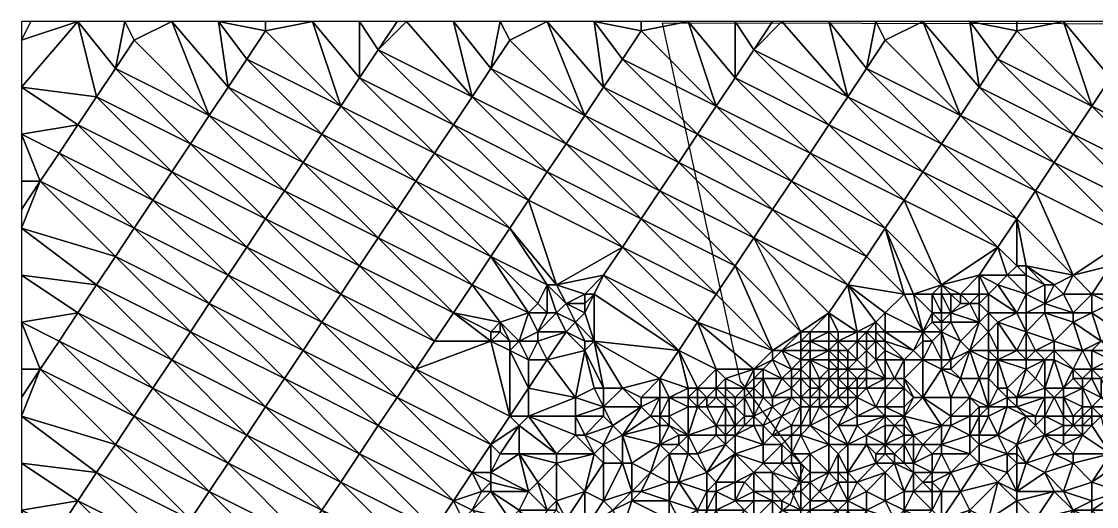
# Model space of a CAD drawing. Header units: metres. Extents: x 305150 to 305680, y 6404300 to 6404580.
# Drawn here: x 305150 to 305379, y 6404476.8 to 6404580 of the extents above; entities that cross this region are included whole.
import ezdxf

# ---------------------------------------------------------------- set-up
doc = ezdxf.new("R2010")
doc.units = ezdxf.units.M
doc.layers.add('TERRANG', color=8, linetype='Continuous')
doc.layers.add('TOMTER_1945', color=1, linetype='Continuous')

msp = doc.modelspace()

# ---------------------------------------------------------------- linework, layer by layer
at = {"layer": 'TOMTER_1945'}
msp.add_polyline3d([(305456.81, 6404579.34, 0.05), (305286.47, 6404579.67, 0.05), (305286.89, 6404577.72, 0.05), (305287.32, 6404575.76, 0.05), (305287.75, 6404573.81, 0.05), (305288.17, 6404571.86, 0.05), (305288.6, 6404569.9, 0.05), (305289.03, 6404567.95, 0.05), (305289.46, 6404566, 0.05), (305289.88, 6404564.04, 0.05), (305290.31, 6404562.09, 0.05), (305290.74, 6404560.13, 0.05), (305291.16, 6404558.18, 0.05), (305291.59, 6404556.23, 0.05), (305292.02, 6404554.27, 0.05), (305292.44, 6404552.32, 0.05), (305292.87, 6404550.36, 0.05), (305293.3, 6404548.41, 0.05), (305293.73, 6404546.46, 0.05), (305294.15, 6404544.5, 0.05), (305294.58, 6404542.55, 0.05), (305295.01, 6404540.59, 0.05), (305295.43, 6404538.64, 0.05), (305295.86, 6404536.69, 0.05), (305296.29, 6404534.73, 0.05), (305296.71, 6404532.78, 0.05), (305297.14, 6404530.82, 0.05), (305297.57, 6404528.87, 0.05), (305298, 6404526.92, 0.05), (305298.42, 6404524.96, 0.05), (305298.85, 6404523.01, 0.05), (305299.28, 6404521.06, 0.05), (305299.7, 6404519.1, 0.05), (305300.13, 6404517.15, 0.05), (305300.56, 6404515.19, 0.05), (305300.98, 6404513.24, 0.05), (305301.41, 6404511.29, 0.05), (305301.84, 6404509.33, 0.05), (305302.27, 6404507.38, 0.05), (305302.69, 6404505.42, 0.05), (305303.12, 6404503.47, 0.42), (305304.34, 6404501.81, 1.04), (305305.57, 6404500.15, 2.39), (305306.79, 6404498.48, 4.15), (305308.01, 6404496.82, 5.5), (305309.24, 6404495.16, 6.18), (305310.46, 6404493.5, 6.43), (305311.69, 6404491.84, 6.72), (305312.91, 6404490.18, 7.1), (305314.13, 6404488.51, 7.71), (305315.36, 6404486.85, 8.22), (305316.58, 6404485.19, 8.53), (305315.87, 6404483.2, 8.71), (305315.16, 6404481.2, 8.95), (305314.44, 6404479.21, 9.58), (305313.73, 6404477.21, 10.42), (305312.08, 6404475.89, 10.85)], dxfattribs=at)

# ---------------------------------------------------------------- meshes
at = {"layer": 'TERRANG'}
mesh = msp.add_polyface(dxfattribs=at)
corners = [(305182, 6404508), (305162, 6404518), (305178, 6404502), (305172, 6404580), (305162, 6404580), (305170, 6404570), (305190, 6404520), (305194, 6404526), (305174, 6404536), (305186, 6404514), (305206, 6404504), (305174, 6404496), (305154, 6404506), (305170, 6404490), (305150, 6404496), (305170, 6404530), (305202, 6404538), (305182, 6404548), (305198, 6404532), (305192, 6404580), (305194, 6404566), (305198, 6404572), (305150, 6404500), (305150, 6404506), (305150, 6404526), (305150, 6404516), (305166, 6404524), (305150, 6404536), (305150, 6404576), (305150, 6404566), (305166, 6404564), (305154, 6404546), (305150, 6404546), (305150, 6404540), (305158, 6404552), (305150, 6404556), (305178, 6404542), (305182, 6404580), (305190, 6404560), (305158, 6404512), (305198, 6404492), (305152, 6404580), (305150, 6404580), (305186, 6404554), (305206, 6404544), (305162, 6404558), (305202, 6404578), (305174, 6404576), (305202, 6404498)]
mesh.append_faces([[corners[k] for k in face] for face in [(0, 1, 2), (3, 4, 5), (6, 7, 8), (9, 10, 6), (11, 12, 13), (12, 14, 13), (15, 6, 8), (15, 9, 6), (16, 17, 18), (19, 20, 21), (22, 12, 23), (12, 22, 14), (24, 25, 1), (12, 25, 23), (26, 24, 1), (15, 26, 9), (26, 27, 24), (27, 26, 15), (26, 1, 0), (9, 26, 0), (28, 29, 4), (4, 30, 5), (29, 30, 4), (31, 32, 33), (34, 31, 8), (32, 31, 35), (31, 34, 35), (31, 15, 8), (27, 31, 33), (31, 27, 15), (36, 34, 8), (17, 36, 18), (7, 36, 8), (36, 7, 18), (19, 37, 20), (20, 37, 38), (25, 39, 1), (39, 25, 12), (1, 39, 2), (39, 11, 2), (39, 12, 11), (40, 0, 2), (28, 41, 42), (41, 28, 4), (43, 30, 17), (43, 44, 38), (43, 38, 5), (30, 43, 5), (43, 17, 16), (45, 29, 35), (34, 45, 35), (45, 30, 29), (30, 45, 17), (36, 45, 34), (45, 36, 17), (46, 19, 21), (47, 37, 3), (47, 3, 5), (38, 47, 5), (37, 47, 38), (40, 48, 0), (48, 9, 0)]])
mesh = msp.add_polyface(dxfattribs=at)
corners = [(305234, 6404546), (305254, 6404536), (305238, 6404552), (305230, 6404540), (305250, 6404530), (305242, 6404580), (305250, 6404570), (305252, 6404580), (305246, 6404564), (305198, 6404532), (305194, 6404526), (305214, 6404516), (305258, 6404542), (305242, 6404558), (305190, 6404560), (305206, 6404544), (305210, 6404550), (305222, 6404528), (305202, 6404538), (305226, 6404534), (305206, 6404504), (305210, 6404510), (305190, 6404520), (305242, 6404518), (305194, 6404566), (305218, 6404562), (305232, 6404580), (305226, 6404494), (305218, 6404522), (305214, 6404556), (305198, 6404572), (305226, 6404574), (305230, 6404580), (305252, 6404516), (305246, 6404524), (305234, 6404506), (305250, 6404512), (305250, 6404514), (305254, 6404496), (305250, 6404490), (305186, 6404554), (305202, 6404578), (305212, 6404580), (305202, 6404580), (305192, 6404580), (305222, 6404568), (305222, 6404580), (305238, 6404512), (305230, 6404500), (305186, 6404514), (305202, 6404498)]
mesh.append_faces([[corners[k] for k in face] for face in [(0, 1, 2), (0, 3, 4), (1, 0, 4), (5, 6, 7), (5, 8, 6), (9, 10, 11), (12, 13, 2), (14, 15, 16), (17, 15, 18), (19, 15, 17), (19, 3, 16), (15, 19, 16), (20, 21, 22), (10, 21, 11), (21, 10, 22), (23, 19, 17), (24, 14, 16), (25, 0, 2), (5, 26, 8), (27, 21, 20), (28, 9, 11), (28, 18, 9), (28, 17, 18), (29, 24, 16), (25, 29, 0), (24, 29, 30), (29, 25, 30), (3, 29, 16), (0, 29, 3), (31, 26, 32), (31, 13, 8), (26, 31, 8), (33, 34, 23), (23, 34, 19), (3, 34, 4), (19, 34, 3), (35, 28, 11), (36, 37, 23), (38, 35, 39), (35, 38, 36), (15, 40, 18), (41, 42, 43), (44, 41, 43), (31, 45, 13), (13, 45, 2), (45, 25, 2), (45, 42, 25), (46, 31, 32), (45, 46, 42), (46, 45, 31), (47, 36, 23), (47, 35, 36), (35, 47, 28), (47, 23, 17), (28, 47, 17), (35, 48, 39), (27, 48, 21), (21, 48, 11), (48, 35, 11), (49, 50, 20), (42, 41, 25), (25, 41, 30)]])
mesh = msp.add_polyface(dxfattribs=at)
corners = [(305278, 6404532), (305282, 6404538), (305262, 6404548), (305246, 6404564), (305242, 6404558), (305254, 6404536), (305258, 6404542), (305238, 6404552), (305272, 6404580), (305262, 6404580), (305274, 6404566), (305270, 6404560), (305266, 6404554), (305250, 6404570), (305282, 6404578), (305282, 6404580), (305278, 6404572), (305294, 6404556), (305254, 6404576), (305252, 6404580), (305286, 6404544), (305264, 6404524), (305274, 6404526), (305294, 6404516), (305246, 6404524), (305258, 6404518), (305250, 6404530), (305252, 6404516), (305260, 6404514, 0.02), (305262, 6404518, 0.25), (305250, 6404514), (305242, 6404518), (305252, 6404514, 0.06), (305290, 6404550), (305270, 6404522), (305266, 6404520, 0.55), (305272, 6404522), (305272, 6404512), (305290, 6404510), (305260, 6404520), (305270, 6404518, 0.31), (305262, 6404524), (305256, 6404512, 0.25), (305270, 6404520, 0.14), (305270, 6404512), (305268, 6404516, 0.44), (305266, 6404514, 0.29), (305264, 6404518, 0.44), (305254, 6404512, 0.3)]
mesh.append_faces([[corners[k] for k in face] for face in [(0, 1, 2), (3, 4, 2), (5, 6, 7), (4, 6, 2), (6, 0, 2), (8, 9, 10), (9, 11, 10), (3, 12, 13), (12, 11, 13), (12, 3, 2), (1, 12, 2), (14, 15, 8), (16, 8, 10), (16, 14, 8), (16, 10, 17), (18, 9, 19), (13, 18, 19), (11, 18, 13), (9, 18, 11), (12, 20, 11), (20, 12, 1), (21, 6, 5), (22, 23, 0), (24, 25, 26), (24, 27, 25), (28, 29, 25), (30, 27, 31), (27, 30, 32), (20, 33, 11), (11, 33, 10), (34, 21, 35), (21, 34, 22), (22, 34, 36), (37, 38, 36), (29, 39, 25), (25, 39, 26), (40, 37, 36), (39, 41, 26), (41, 5, 26), (41, 21, 5), (42, 28, 25), (27, 42, 25), (40, 43, 35), (43, 34, 35), (34, 43, 36), (43, 40, 36), (44, 45, 46), (45, 47, 46), (47, 45, 35), (45, 40, 35), (21, 22, 0), (6, 21, 0), (38, 22, 36), (28, 47, 29), (47, 28, 46), (47, 41, 29), (21, 41, 35), (41, 47, 35), (41, 39, 29), (40, 45, 37), (48, 42, 27), (48, 27, 32)]])
mesh = msp.add_polyface(dxfattribs=at)
corners = [(305310, 6404540), (305314, 6404546), (305294, 6404556), (305334, 6404536), (305318, 6404552), (305322, 6404580), (305312, 6404580), (305326, 6404564), (305306, 6404574), (305322, 6404558), (305326, 6404524), (305306, 6404534), (305322, 6404518), (305282, 6404580), (305282, 6404578), (305292, 6404580), (305286, 6404544), (305302, 6404528), (305282, 6404538), (305302, 6404568), (305302, 6404580), (305330, 6404530), (305274, 6404566), (305290, 6404550), (305294, 6404516), (305298, 6404522), (305278, 6404532), (305316, 6404514), (305318, 6404514, 0.06), (305298, 6404562), (305278, 6404572), (305310, 6404580), (305290, 6404510), (305298, 6404506), (305322, 6404514, 0.17), (305312, 6404510, 0.12), (305316, 6404512, 0.47), (305324, 6404514, 0.16), (305328, 6404514, 0.13), (305310, 6404510), (305306, 6404506), (305316, 6404510, 1.35), (305324, 6404512, 1.36), (305324, 6404510, 3.16), (305326, 6404510, 3.23), (305274, 6404526), (305318, 6404512, 0.92), (305322, 6404512, 1.33), (305318, 6404510, 1.97), (305322, 6404510, 2.85), (305324, 6404508, 4.49), (305316, 6404508, 1.89)]
mesh.append_faces([[corners[k] for k in face] for face in [(0, 1, 2), (3, 4, 1), (5, 6, 7), (7, 8, 9), (6, 8, 7), (10, 11, 12), (11, 10, 0), (13, 14, 15), (11, 16, 17), (16, 18, 17), (19, 4, 9), (8, 19, 9), (19, 20, 15), (20, 19, 8), (10, 21, 0), (0, 21, 1), (22, 23, 2), (23, 0, 2), (23, 11, 0), (23, 16, 11), (24, 25, 26), (18, 25, 17), (25, 18, 26), (27, 28, 12), (29, 30, 2), (19, 29, 4), (29, 19, 15), (1, 29, 2), (4, 29, 1), (31, 8, 6), (31, 20, 8), (32, 33, 24), (28, 34, 12), (35, 36, 27), (37, 38, 12), (34, 37, 12), (39, 35, 27), (39, 25, 24), (40, 39, 24), (35, 41, 36), (42, 43, 44), (11, 27, 12), (27, 11, 17), (32, 24, 45), (28, 36, 46), (36, 28, 27), (30, 29, 14), (14, 29, 15), (34, 28, 46), (47, 34, 46), (39, 27, 17), (25, 39, 17), (36, 41, 46), (41, 48, 46), (42, 34, 47), (42, 37, 34), (48, 49, 46), (49, 47, 46), (49, 42, 47), (42, 49, 43), (49, 50, 43), (41, 51, 48)]])
mesh = msp.add_polyface(dxfattribs=at)
corners = [(305330, 6404570), (305326, 6404564), (305346, 6404554), (305354, 6404526), (305360, 6404526, 0.04), (305358, 6404532), (305346, 6404524), (305382, 6404568), (305382, 6404580), (305372, 6404580), (305378, 6404562), (305334, 6404576), (305342, 6404580), (305332, 6404580), (305322, 6404580), (305338, 6404542), (305334, 6404536), (305318, 6404552), (305322, 6404558), (305362, 6404580), (305362, 6404578), (305352, 6404580), (305358, 6404572), (305386, 6404534), (305366, 6404544), (305374, 6404526), (305390, 6404540), (305370, 6404550), (305374, 6404556), (305394, 6404546), (305350, 6404560), (305358, 6404524, 0.12), (305330, 6404530), (305314, 6404546), (305342, 6404548), (305382, 6404528), (305378, 6404522), (305354, 6404566), (305338, 6404522), (305326, 6404524), (305362, 6404528), (305364, 6404528), (305364, 6404526, 0.17), (305368, 6404524, 0.33), (305364, 6404522, 1.04), (305362, 6404538), (305340, 6404522, 0.05), (305370, 6404524, 0.05), (305350, 6404522, 0.04)]
mesh.append_faces([[corners[k] for k in face] for face in [(0, 1, 2), (3, 4, 5), (6, 3, 5), (7, 8, 9), (10, 7, 9), (11, 12, 13), (0, 11, 13), (14, 0, 13), (14, 1, 0), (15, 6, 5), (15, 16, 6), (17, 15, 18), (16, 15, 17), (19, 20, 9), (20, 19, 21), (22, 20, 21), (23, 24, 25), (23, 26, 27), (24, 23, 27), (28, 10, 22), (28, 29, 10), (26, 28, 27), (30, 0, 2), (30, 11, 0), (11, 30, 12), (30, 24, 27), (24, 30, 2), (3, 31, 4), (32, 16, 33), (34, 15, 5), (15, 34, 18), (1, 34, 2), (34, 1, 18), (35, 23, 25), (36, 35, 25), (12, 37, 21), (30, 37, 12), (37, 22, 21), (37, 28, 22), (28, 37, 27), (37, 30, 27), (38, 32, 39), (32, 38, 16), (4, 40, 5), (41, 42, 43), (44, 42, 4), (40, 42, 41), (42, 40, 4), (24, 45, 25), (45, 41, 25), (45, 34, 5), (45, 24, 2), (34, 45, 2), (16, 46, 6), (38, 46, 16), (41, 47, 25), (47, 41, 43), (48, 3, 6), (10, 20, 22), (20, 10, 9), (45, 40, 41), (40, 45, 5)]])
mesh = msp.add_polyface(dxfattribs=at)
corners = [(305402, 6404580), (305392, 6404580), (305406, 6404564), (305414, 6404576), (305422, 6404580), (305412, 6404580), (305402, 6404558), (305398, 6404552), (305418, 6404542), (305382, 6404568), (305422, 6404548), (305426, 6404554), (305430, 6404560), (305450, 6404550), (305434, 6404566), (305446, 6404544), (305410, 6404570), (305378, 6404562), (305432, 6404580), (305394, 6404546), (305442, 6404538), (305442, 6404578), (305442, 6404580), (305386, 6404574), (305382, 6404580), (305374, 6404556), (305390, 6404540), (305402, 6404534), (305406, 6404530, 0.54), (305406, 6404534), (305398, 6404532), (305408, 6404534, 0.02), (305416, 6404538), (305414, 6404536, 0.12), (305418, 6404534, 0.23), (305422, 6404530), (305438, 6404572), (305454, 6404556), (305390, 6404580), (305392, 6404530), (305438, 6404532), (305412, 6404534, 0.43), (305408, 6404530, 0.57), (305410, 6404532, 0.53), (305414, 6404532, 0.55), (305420, 6404530), (305410, 6404530, 0.55), (305386, 6404534), (305390, 6404530)]
mesh.append_faces([[corners[k] for k in face] for face in [(0, 1, 2), (3, 4, 5), (6, 7, 8), (6, 9, 7), (10, 6, 8), (10, 11, 2), (6, 10, 2), (12, 13, 14), (13, 12, 15), (12, 11, 15), (4, 12, 14), (12, 4, 3), (0, 16, 5), (16, 3, 5), (16, 0, 2), (16, 12, 3), (11, 16, 2), (12, 16, 11), (9, 17, 7), (18, 4, 14), (17, 19, 7), (11, 20, 15), (10, 20, 11), (18, 21, 22), (23, 24, 9), (1, 23, 2), (23, 6, 2), (6, 23, 9), (19, 25, 26), (27, 28, 29), (27, 29, 7), (19, 27, 7), (30, 27, 26), (27, 19, 26), (7, 31, 8), (29, 31, 7), (31, 32, 8), (32, 31, 33), (34, 32, 33), (34, 35, 8), (32, 34, 8), (36, 18, 14), (36, 21, 18), (37, 36, 14), (38, 23, 1), (23, 38, 24), (39, 30, 26), (40, 20, 10), (31, 41, 33), (42, 43, 31), (43, 41, 31), (44, 34, 33), (41, 44, 33), (44, 45, 34), (44, 43, 46), (43, 44, 41), (35, 40, 8), (40, 10, 8), (47, 48, 26), (48, 39, 26), (42, 31, 29), (28, 42, 29)]])
mesh = msp.add_polyface(dxfattribs=at)
corners = [(305328, 6404514, 0.13), (305326, 6404524), (305322, 6404518), (305356, 6404522, 0.23), (305358, 6404524, 0.12), (305354, 6404526), (305332, 6404516, 0.05), (305364, 6404522, 1.04), (305360, 6404526, 0.04), (305382, 6404528), (305378, 6404522), (305382, 6404522), (305382, 6404520, 0.07), (305346, 6404522, 0.22), (305348, 6404522, 0.15), (305346, 6404524), (305344, 6404522, 0.23), (305364, 6404526, 0.17), (305368, 6404524, 0.33), (305372, 6404522, 0.09), (305374, 6404526), (305374, 6404518, 0.88), (305354, 6404522, 0.09), (305334, 6404518, 0.18), (305338, 6404522), (305342, 6404514, 2.23), (305340, 6404522, 0.05), (305344, 6404518, 1.88), (305362, 6404518, 1.7), (305364, 6404518, 1.74), (305364, 6404514, 1.73), (305370, 6404524, 0.05), (305368, 6404518, 1.46), (305374, 6404516, 1.06), (305378, 6404518, 0.75), (305384, 6404514, 0.01), (305350, 6404520, 0.58), (305350, 6404522, 0.04), (305354, 6404520, 0.51), (305368, 6404520, 1.14), (305352, 6404520, 0.44), (305354, 6404516, 1.93), (305348, 6404518, 1.83), (305356, 6404518, 1.35), (305358, 6404516, 1.85), (305346, 6404518, 2.01), (305348, 6404516, 2.46), (305356, 6404514, 2.34), (305346, 6404516, 2.55), (305344, 6404516, 2.33)]
mesh.append_faces([[corners[k] for k in face] for face in [(0, 1, 2), (3, 4, 5), (6, 1, 0), (4, 7, 8), (9, 10, 11), (10, 12, 11), (13, 14, 15), (16, 13, 15), (17, 7, 18), (19, 10, 20), (19, 21, 10), (22, 3, 5), (6, 23, 1), (23, 24, 1), (23, 25, 24), (16, 26, 27), (26, 25, 27), (25, 26, 24), (26, 16, 15), (28, 4, 3), (7, 28, 29), (28, 7, 4), (28, 30, 29), (31, 19, 20), (32, 33, 21), (30, 32, 29), (12, 34, 35), (33, 34, 21), (21, 34, 10), (34, 12, 10), (36, 37, 14), (37, 22, 5), (14, 37, 15), (22, 38, 3), (39, 7, 29), (32, 39, 29), (7, 39, 18), (31, 39, 19), (39, 31, 18), (37, 40, 22), (40, 37, 36), (40, 38, 22), (40, 41, 38), (42, 36, 14), (41, 43, 38), (38, 43, 3), (43, 28, 3), (28, 43, 44), (16, 45, 13), (45, 16, 27), (39, 32, 21), (19, 39, 21), (45, 42, 13), (13, 42, 14), (41, 42, 46), (42, 40, 36), (40, 42, 41), (43, 47, 44), (48, 45, 27), (49, 48, 27), (42, 48, 46), (48, 42, 45)]])
mesh = msp.add_polyface(dxfattribs=at)
corners = [(305334, 6404514, 0.95), (305332, 6404516, 0.05), (305332, 6404514, 0.53), (305330, 6404512, 1.29), (305330, 6404510, 2.89), (305332, 6404512, 1.45), (305334, 6404504, 6.04), (305336, 6404504, 5.82), (305334, 6404508, 4.04), (305334, 6404510, 2.8), (305334, 6404512, 1.69), (305340, 6404510, 3.2), (305332, 6404508, 4.14), (305330, 6404514, 0.23), (305328, 6404514, 0.13), (305338, 6404508, 3.89), (305342, 6404514, 2.23), (305328, 6404512, 1.24), (305334, 6404518, 0.18), (305342, 6404508, 3.59), (305344, 6404512, 2.7), (305346, 6404508, 3.1), (305330, 6404506, 5.55), (305342, 6404512, 2.6), (305338, 6404504, 5.48), (305346, 6404506, 3.53), (305326, 6404508, 4.78), (305328, 6404508, 4.65), (305326, 6404510, 3.23), (305324, 6404512, 1.36), (305344, 6404516, 2.33), (305344, 6404518, 1.88), (305328, 6404504, 6.57), (305326, 6404506, 5.72), (305326, 6404504, 6.4), (305346, 6404514, 2.78), (305346, 6404516, 2.55), (305348, 6404516, 2.46), (305348, 6404508, 3.07), (305348, 6404506, 3.37), (305324, 6404508, 4.49), (305324, 6404510, 3.16), (305324, 6404514, 0.16), (305324, 6404504, 5.7), (305324, 6404506, 5.2)]
mesh.append_faces([[corners[k] for k in face] for face in [(0, 1, 2), (3, 4, 5), (6, 7, 8), (9, 10, 5), (10, 11, 0), (9, 12, 8), (12, 6, 8), (1, 13, 2), (13, 1, 14), (7, 15, 8), (15, 9, 8), (11, 16, 0), (3, 17, 4), (18, 1, 0), (16, 18, 0), (15, 19, 11), (20, 19, 21), (12, 22, 6), (23, 20, 16), (23, 16, 11), (19, 23, 11), (23, 19, 20), (24, 19, 15), (24, 15, 7), (19, 25, 21), (26, 27, 28), (17, 29, 28), (16, 30, 31), (32, 33, 34), (26, 33, 27), (35, 36, 30), (36, 35, 37), (5, 10, 2), (10, 0, 2), (12, 9, 5), (4, 12, 5), (13, 5, 2), (13, 3, 5), (10, 15, 11), (15, 10, 9), (27, 17, 28), (17, 27, 4), (13, 17, 3), (17, 13, 14), (22, 12, 4), (27, 22, 4), (38, 25, 39), (25, 38, 21), (40, 26, 41), (41, 26, 28), (29, 17, 14), (42, 29, 14), (33, 43, 34), (33, 44, 43), (33, 26, 40), (44, 33, 40), (33, 22, 27), (22, 33, 32), (20, 35, 16), (35, 30, 16), (38, 35, 21), (35, 20, 21)]])
mesh = msp.add_polyface(dxfattribs=at)
corners = [(305376, 6404510, 0.98), (305374, 6404506, 2), (305378, 6404506, 2.09), (305378, 6404510, 0.94), (305380, 6404512, 0.53), (305382, 6404508, 1.47), (305364, 6404514, 1.73), (305358, 6404516, 1.85), (305362, 6404510, 2.21), (305374, 6404516, 1.06), (305364, 6404510, 1.79), (305366, 6404510, 1.48), (305358, 6404510, 3.08), (305362, 6404518, 1.7), (305356, 6404504, 3.8), (305356, 6404508, 3.53), (305354, 6404504, 3.81), (305382, 6404506, 2.88), (305380, 6404504, 3.84), (305370, 6404512, 1.04), (305368, 6404518, 1.46), (305378, 6404518, 0.75), (305384, 6404514, 0.01), (305382, 6404510, 0.68), (305384, 6404512, 0.13), (305368, 6404508, 1.74), (305364, 6404506, 2.85), (305366, 6404504, 3.38), (305358, 6404508, 3.38), (305360, 6404502, 3.88), (305376, 6404504, 2.84), (305378, 6404504, 3.18), (305370, 6404510, 1.13), (305370, 6404508, 1.57), (305364, 6404508, 2.27), (305350, 6404512, 2.85), (305354, 6404516, 1.93), (305348, 6404516, 2.46), (305346, 6404514, 2.78), (305356, 6404514, 2.34), (305356, 6404510, 3.23), (305352, 6404510, 3.08), (305348, 6404508, 3.07), (305350, 6404504, 3.77), (305368, 6404502, 3.92), (305372, 6404502, 3.76), (305358, 6404502, 4), (305356, 6404518, 1.35), (305346, 6404506, 3.53), (305348, 6404506, 3.37)]
mesh.append_faces([[corners[k] for k in face] for face in [(0, 1, 2), (0, 3, 4), (3, 0, 2), (5, 3, 2), (6, 7, 8), (9, 0, 4), (10, 6, 8), (10, 11, 6), (7, 12, 8), (13, 7, 6), (14, 15, 16), (17, 5, 2), (18, 17, 2), (9, 19, 0), (20, 19, 9), (11, 19, 6), (19, 20, 6), (21, 9, 4), (22, 21, 4), (23, 24, 4), (3, 23, 4), (23, 3, 5), (25, 26, 27), (14, 28, 15), (26, 28, 29), (12, 28, 8), (1, 30, 2), (30, 31, 2), (25, 32, 11), (32, 19, 11), (32, 25, 33), (19, 32, 0), (34, 10, 8), (10, 34, 11), (34, 25, 11), (34, 26, 25), (35, 36, 37), (38, 35, 37), (39, 40, 12), (39, 12, 7), (39, 41, 40), (40, 41, 15), (41, 35, 42), (15, 41, 16), (41, 43, 16), (44, 25, 27), (25, 44, 33), (32, 1, 0), (1, 32, 33), (34, 28, 26), (28, 34, 8), (40, 28, 12), (28, 40, 15), (45, 1, 33), (46, 28, 14), (35, 38, 42), (39, 47, 36), (48, 43, 49), (41, 39, 36), (35, 41, 36), (41, 42, 49), (43, 41, 49)]])
mesh = msp.add_polyface(dxfattribs=at)
corners = [(305260, 6404512), (305262, 6404508), (305266, 6404514, 0.29), (305258, 6404502, 0.15), (305268, 6404500, 0.44), (305260, 6404514, 0.02), (305258, 6404508), (305250, 6404514), (305250, 6404512), (305252, 6404514, 0.06), (305256, 6404494, 0.08), (305254, 6404496), (305250, 6404490), (305256, 6404488, 0.59), (305264, 6404488, 1.11), (305258, 6404496, 0.08), (305270, 6404510), (305290, 6404510), (305272, 6404512), (305286, 6404504), (305254, 6404510, 0.31), (305252, 6404488, 0.01), (305272, 6404488, 1.86), (305268, 6404492, 1.04), (305274, 6404486, 2.57), (305274, 6404490, 1.6), (305278, 6404502), (305270, 6404512), (305256, 6404512, 0.25), (305268, 6404496, 0.85), (305286, 6404490, 3.38), (305278, 6404492, 1.62), (305280, 6404486, 3.54), (305272, 6404502, 0.09), (305254, 6404512, 0.3), (305270, 6404492, 1.1), (305274, 6404502), (305278, 6404486, 3.27), (305274, 6404496, 0.67), (305282, 6404500), (305282, 6404498, 0.37), (305274, 6404498, 0.47), (305276, 6404494, 0.97), (305284, 6404496, 0.86), (305286, 6404494, 1.79), (305268, 6404516, 0.44)]
mesh.append_faces([[corners[k] for k in face] for face in [(0, 1, 2), (3, 4, 1), (5, 0, 2), (6, 3, 1), (0, 6, 1), (7, 8, 9), (10, 11, 12), (10, 13, 14), (15, 10, 14), (15, 4, 3), (11, 15, 3), (15, 11, 10), (4, 16, 1), (1, 16, 2), (17, 18, 19), (6, 20, 3), (20, 11, 3), (11, 20, 8), (21, 10, 12), (21, 13, 10), (22, 23, 14), (23, 15, 14), (22, 24, 25), (18, 26, 19), (16, 27, 2), (27, 16, 18), (28, 6, 0), (28, 20, 6), (5, 28, 0), (15, 29, 4), (23, 29, 15), (30, 31, 32), (33, 16, 4), (28, 34, 20), (8, 34, 9), (20, 34, 8), (35, 29, 23), (35, 22, 25), (35, 23, 22), (36, 26, 18), (16, 36, 18), (33, 36, 16), (37, 31, 25), (31, 37, 32), (35, 38, 29), (26, 39, 19), (40, 39, 26), (36, 41, 26), (41, 40, 26), (41, 36, 33), (41, 33, 4), (29, 41, 4), (38, 41, 29), (40, 42, 31), (31, 42, 25), (41, 42, 40), (42, 41, 38), (43, 31, 44), (43, 40, 31), (45, 27, 18), (42, 38, 35), (42, 35, 25)]])
mesh = msp.add_polyface(dxfattribs=at)
corners = [(305298, 6404506), (305306, 6404506), (305294, 6404516), (305292, 6404502), (305290, 6404510), (305286, 6404504), (305288, 6404500, 0.05), (305322, 6404504, 4.55), (305324, 6404502, 6.25), (305324, 6404504, 5.7), (305318, 6404504, 2.91), (305316, 6404504, 2.51), (305318, 6404502, 3.66), (305300, 6404504), (305322, 6404506, 4.34), (305322, 6404508, 3.88), (305318, 6404508, 2.55), (305320, 6404504, 3.56), (305312, 6404504, 1.99), (305310, 6404500, 3.64), (305314, 6404502, 3.46), (305308, 6404504, 0.93), (305308, 6404506, 0.24), (305298, 6404502, 0.13), (305300, 6404502, 0.3), (305304, 6404502, 0.8), (305294, 6404502), (305320, 6404502, 4.15), (305314, 6404506, 1.69), (305316, 6404508, 1.89), (305312, 6404510, 0.12), (305316, 6404510, 1.35), (305314, 6404504, 2.27), (305310, 6404510), (305310, 6404508, 0.13), (305306, 6404502, 1.24), (305306, 6404504, 0.43), (305308, 6404500, 3.11), (305316, 6404506, 2.09), (305316, 6404500, 4.6), (305324, 6404506, 5.2), (305324, 6404508, 4.49), (305322, 6404510, 2.85), (305318, 6404510, 1.97), (305292, 6404500, 0.23), (305318, 6404500, 4.72), (305322, 6404500, 5.91), (305300, 6404500, 1.1), (305304, 6404500, 2.02)]
mesh.append_faces([[corners[k] for k in face] for face in [(0, 1, 2), (3, 4, 5), (6, 3, 5), (7, 8, 9), (10, 11, 12), (0, 13, 1), (14, 15, 16), (17, 7, 14), (17, 14, 16), (10, 17, 16), (18, 19, 20), (19, 18, 21), (18, 22, 21), (13, 23, 24), (23, 13, 0), (25, 13, 24), (26, 23, 0), (26, 0, 4), (3, 26, 4), (17, 27, 7), (28, 29, 30), (29, 31, 30), (11, 32, 20), (32, 18, 20), (32, 28, 18), (33, 34, 30), (34, 22, 18), (34, 28, 30), (28, 34, 18), (25, 35, 36), (36, 35, 21), (21, 35, 37), (38, 29, 28), (29, 38, 16), (38, 10, 16), (38, 11, 10), (39, 11, 20), (11, 39, 12), (40, 7, 9), (7, 40, 14), (40, 15, 14), (15, 40, 41), (22, 36, 21), (36, 22, 1), (42, 43, 16), (15, 42, 16), (42, 15, 41), (25, 36, 1), (13, 25, 1), (44, 26, 3), (27, 17, 10), (27, 10, 12), (45, 27, 12), (43, 29, 16), (22, 34, 1), (34, 33, 1), (27, 46, 7), (7, 46, 8), (32, 38, 28), (38, 32, 11), (23, 47, 24), (48, 35, 25)]])
mesh = msp.add_polyface(dxfattribs=at)
corners = [(305340, 6404480, 12.28), (305340, 6404484, 11.07), (305338, 6404480, 11.99), (305346, 6404494, 6.74), (305348, 6404496, 6), (305342, 6404500, 5.68), (305342, 6404508, 3.59), (305338, 6404504, 5.48), (305338, 6404502, 5.97), (305336, 6404504, 5.82), (305346, 6404506, 3.53), (305348, 6404500, 5.15), (305348, 6404494, 6.62), (305352, 6404496, 5.95), (305352, 6404492, 8.61), (305342, 6404482, 11.94), (305344, 6404484, 11.36), (305338, 6404498, 6.8), (305340, 6404500, 6.02), (305346, 6404490, 8.38), (305342, 6404490, 8.25), (305344, 6404488, 9.25), (305352, 6404488, 10.41), (305348, 6404484, 11.95), (305350, 6404480, 13.43), (305354, 6404486, 11.23), (305352, 6404500, 4.94), (305350, 6404504, 3.77), (305340, 6404486, 10.26), (305338, 6404486, 10.17), (305340, 6404490, 8.16), (305334, 6404490, 8.35), (305338, 6404490, 8.12), (305338, 6404492, 7.85), (305340, 6404492, 7.69), (305338, 6404494, 7.81), (305346, 6404488, 9.38), (305346, 6404480, 13.19), (305336, 6404488, 8.88), (305336, 6404486, 9.98), (305338, 6404496, 7.45), (305344, 6404482, 12.17), (305336, 6404494, 8.06), (305344, 6404480, 12.86), (305334, 6404498, 6.96)]
mesh.append_faces([[corners[k] for k in face] for face in [(0, 1, 2), (3, 4, 5), (6, 7, 5), (8, 7, 9), (10, 6, 5), (4, 11, 5), (11, 10, 5), (3, 12, 4), (12, 13, 4), (13, 12, 14), (15, 1, 0), (15, 16, 1), (17, 18, 8), (19, 12, 3), (19, 20, 21), (20, 19, 3), (14, 19, 22), (12, 19, 14), (23, 24, 25), (26, 27, 11), (20, 28, 21), (28, 29, 1), (30, 28, 20), (28, 16, 21), (16, 28, 1), (31, 32, 33), (34, 20, 3), (34, 30, 20), (34, 35, 33), (36, 23, 22), (19, 36, 22), (36, 19, 21), (16, 36, 21), (23, 36, 16), (37, 24, 23), (38, 39, 29), (32, 38, 29), (34, 40, 35), (40, 3, 5), (40, 34, 3), (15, 41, 16), (41, 23, 16), (41, 37, 23), (40, 42, 35), (35, 42, 33), (43, 15, 0), (41, 43, 37), (43, 41, 15), (26, 11, 4), (29, 39, 1), (1, 39, 2), (18, 7, 8), (7, 18, 5), (44, 17, 8), (11, 27, 10), (32, 28, 30), (28, 32, 29), (34, 32, 30), (32, 34, 33), (44, 40, 17), (18, 40, 5), (40, 18, 17)]])
mesh = msp.add_polyface(dxfattribs=at)
corners = [(305354, 6404486, 11.23), (305354, 6404490, 9.8), (305352, 6404488, 10.41), (305354, 6404492, 8.76), (305358, 6404492, 8.77), (305360, 6404488, 11.06), (305362, 6404490, 10.09), (305352, 6404492, 8.61), (305366, 6404494, 8.39), (305368, 6404492, 9.13), (305364, 6404496, 7.26), (305360, 6404498, 5.1), (305364, 6404486, 11.62), (305370, 6404488, 10.25), (305356, 6404496, 5.87), (305366, 6404496, 7.38), (305362, 6404488, 11.12), (305368, 6404484, 11.65), (305370, 6404480, 11.78), (305362, 6404480, 13.1), (305360, 6404484, 12.34), (305358, 6404482, 12.76), (305348, 6404484, 11.95), (305360, 6404500, 4.34), (305362, 6404500, 4.43), (305360, 6404502, 3.88), (305358, 6404502, 4), (305352, 6404500, 4.94), (305352, 6404496, 5.95), (305354, 6404498, 5.2), (305354, 6404496, 5.91), (305368, 6404496, 7.4), (305368, 6404500, 4.82), (305362, 6404486, 11.84), (305350, 6404480, 13.43), (305362, 6404498, 5.42), (305356, 6404498, 5.05), (305350, 6404504, 3.77), (305354, 6404504, 3.81), (305368, 6404502, 3.92), (305366, 6404504, 3.38), (305364, 6404506, 2.85), (305358, 6404508, 3.38), (305348, 6404496, 6), (305356, 6404504, 3.8)]
mesh.append_faces([[corners[k] for k in face] for face in [(0, 1, 2), (3, 1, 4), (5, 1, 0), (1, 5, 4), (5, 6, 4), (1, 7, 2), (7, 1, 3), (8, 6, 9), (10, 11, 4), (6, 10, 4), (8, 10, 6), (12, 13, 9), (6, 12, 9), (14, 3, 4), (11, 14, 4), (15, 10, 8), (16, 6, 5), (16, 12, 6), (12, 17, 13), (18, 17, 19), (17, 12, 19), (20, 5, 0), (21, 20, 0), (20, 21, 19), (22, 0, 2), (23, 24, 25), (26, 23, 25), (27, 28, 29), (28, 30, 29), (14, 30, 3), (15, 31, 32), (31, 15, 8), (16, 33, 12), (33, 16, 5), (20, 33, 5), (34, 21, 0), (10, 35, 11), (23, 36, 11), (36, 14, 11), (26, 36, 23), (37, 27, 38), (24, 39, 40), (39, 24, 32), (41, 24, 40), (24, 41, 25), (42, 26, 25), (28, 27, 43), (30, 28, 7), (30, 7, 3), (33, 20, 19), (12, 33, 19), (35, 15, 32), (15, 35, 10), (24, 35, 32), (35, 23, 11), (35, 24, 23), (36, 30, 14), (30, 36, 29), (27, 36, 38), (36, 44, 38), (36, 26, 44), (36, 27, 29)]])
mesh = msp.add_polyface(dxfattribs=at)
corners = [(305378, 6404504, 3.18), (305380, 6404504, 3.84), (305378, 6404506, 2.09), (305378, 6404482, 10.46), (305374, 6404486, 10.54), (305372, 6404480, 11.51), (305384, 6404486, 9.95), (305384, 6404480, 9.82), (305368, 6404502, 3.92), (305368, 6404500, 4.82), (305370, 6404500, 4.82), (305376, 6404504, 2.84), (305374, 6404506, 2), (305374, 6404504, 2.77), (305372, 6404496, 7.64), (305372, 6404500, 5), (305382, 6404498, 8.68), (305380, 6404496, 9.09), (305384, 6404496, 8.97), (305368, 6404484, 11.65), (305370, 6404488, 10.25), (305370, 6404480, 11.78), (305372, 6404490, 9.91), (305368, 6404492, 9.13), (305372, 6404502, 3.76), (305370, 6404508, 1.57), (305374, 6404496, 8.17), (305376, 6404498, 7.43), (305376, 6404496, 8.59), (305380, 6404500, 7.25), (305382, 6404500, 7.78), (305378, 6404496, 8.91), (305378, 6404494, 9.51), (305376, 6404494, 9.42), (305376, 6404492, 9.92), (305382, 6404488, 10.07), (305368, 6404496, 7.4), (305366, 6404494, 8.39), (305374, 6404488, 10.27), (305372, 6404494, 8.7), (305376, 6404502, 4.2), (305378, 6404498, 7.94), (305372, 6404492, 9.45), (305374, 6404494, 9.15)]
mesh.append_faces([[corners[k] for k in face] for face in [(0, 1, 2), (3, 4, 5), (6, 3, 7), (8, 9, 10), (11, 12, 13), (14, 15, 10), (16, 17, 18), (19, 4, 20), (19, 21, 5), (4, 19, 5), (20, 22, 23), (15, 24, 10), (24, 8, 10), (8, 24, 25), (15, 26, 27), (14, 26, 15), (26, 28, 27), (29, 16, 30), (1, 29, 30), (0, 29, 1), (31, 32, 17), (32, 33, 34), (32, 35, 17), (35, 32, 34), (35, 4, 3), (6, 35, 3), (36, 14, 10), (9, 36, 10), (36, 37, 23), (22, 38, 34), (38, 35, 34), (35, 38, 4), (4, 38, 20), (38, 22, 20), (39, 36, 23), (36, 39, 14), (40, 15, 27), (40, 11, 13), (40, 24, 15), (24, 40, 13), (11, 40, 0), (40, 29, 0), (41, 40, 27), (40, 41, 29), (41, 31, 17), (22, 42, 23), (42, 39, 23), (42, 22, 34), (33, 43, 34), (42, 43, 39), (43, 42, 34), (12, 24, 13), (31, 33, 32), (33, 31, 28), (31, 41, 28), (28, 41, 27), (29, 41, 16), (16, 41, 17), (43, 33, 28), (26, 43, 28), (43, 26, 14), (39, 43, 14)]])
mesh = msp.add_polyface(dxfattribs=at)
corners = [(305334, 6404504, 6.04), (305334, 6404502, 6.53), (305336, 6404504, 5.82), (305330, 6404502, 6.94), (305332, 6404498, 7.01), (305328, 6404500, 7.29), (305338, 6404502, 5.97), (305328, 6404496, 7.21), (305326, 6404498, 7.13), (305326, 6404500, 7.14), (305324, 6404494, 7.03), (305328, 6404494, 7.5), (305330, 6404506, 5.55), (305328, 6404504, 6.57), (305330, 6404504, 6.43), (305328, 6404502, 7.08), (305324, 6404500, 6.65), (305326, 6404490, 8.39), (305326, 6404484, 8.92), (305330, 6404490, 8.53), (305324, 6404488, 8.42), (305332, 6404486, 9.18), (305330, 6404492, 8.27), (305334, 6404490, 8.35), (305334, 6404494, 8.11), (305328, 6404482, 9.68), (305332, 6404488, 8.66), (305334, 6404488, 8.75), (305334, 6404498, 6.96), (305326, 6404482, 9.48), (305334, 6404496, 7.52), (305336, 6404486, 9.98), (305336, 6404488, 8.88), (305338, 6404490, 8.12), (305336, 6404494, 8.06), (305338, 6404496, 7.45), (305338, 6404492, 7.85), (305326, 6404502, 6.87), (305324, 6404502, 6.25), (305324, 6404504, 5.7), (305326, 6404504, 6.4), (305334, 6404484, 10.4), (305330, 6404480, 10.79), (305338, 6404480, 11.99), (305324, 6404484, 8.82), (305324, 6404482, 9.42)]
mesh.append_faces([[corners[k] for k in face] for face in [(0, 1, 2), (1, 3, 4), (3, 5, 4), (1, 6, 2), (5, 7, 4), (8, 5, 9), (8, 7, 5), (7, 10, 11), (8, 10, 7), (12, 13, 14), (0, 12, 14), (3, 15, 5), (16, 8, 9), (10, 17, 11), (17, 18, 19), (17, 20, 18), (18, 21, 19), (22, 17, 19), (17, 22, 11), (22, 23, 24), (23, 22, 19), (25, 21, 18), (21, 26, 19), (26, 21, 27), (23, 26, 27), (26, 23, 19), (28, 1, 4), (29, 25, 18), (30, 28, 4), (31, 32, 27), (32, 23, 27), (32, 33, 23), (34, 30, 24), (34, 35, 30), (34, 23, 36), (23, 34, 24), (0, 3, 1), (3, 0, 14), (15, 3, 14), (13, 15, 14), (16, 37, 38), (37, 16, 9), (39, 37, 40), (38, 37, 39), (37, 15, 13), (37, 13, 40), (5, 37, 9), (15, 37, 5), (21, 25, 41), (25, 42, 41), (43, 31, 41), (31, 21, 41), (21, 31, 27), (28, 6, 1), (44, 29, 18), (29, 44, 45), (30, 7, 11), (7, 30, 4), (22, 30, 11), (30, 22, 24), (30, 35, 28)]])
mesh = msp.add_polyface(dxfattribs=at)
corners = [(305162, 6404478), (305150, 6404486), (305150, 6404476), (305166, 6404484), (305150, 6404496), (305170, 6404490), (305186, 6404474), (305166, 6404444), (305170, 6404450), (305150, 6404456), (305154, 6404466), (305174, 6404456), (305178, 6404462), (305194, 6404446), (305198, 6404452), (305190, 6404480), (305174, 6404496), (305206, 6404464), (305210, 6404470), (305182, 6404468), (305218, 6404452), (305202, 6404458), (305210, 6404446), (305212, 6404448), (305232, 6404454, 0.26), (305232, 6404456, 0.07), (305226, 6404454), (305230, 6404460), (305214, 6404476), (305150, 6404466), (305158, 6404472), (305194, 6404486), (305178, 6404502), (305150, 6404460), (305198, 6404492), (305234, 6404466), (305222, 6404488), (305226, 6404494), (305206, 6404504), (305220, 6404452), (305222, 6404450, 0.28), (305228, 6404450, 0.66), (305218, 6404482), (305238, 6404472), (305202, 6404498), (305220, 6404450, 0.11), (305214, 6404448, 0.17), (305226, 6404450, 0.62)]
mesh.append_faces([[corners[k] for k in face] for face in [(0, 1, 2), (0, 3, 1), (3, 4, 1), (4, 3, 5), (3, 6, 5), (7, 8, 9), (10, 8, 11), (8, 10, 9), (12, 13, 14), (13, 12, 11), (15, 16, 5), (6, 15, 5), (15, 6, 17), (18, 15, 17), (19, 0, 12), (19, 12, 14), (19, 3, 0), (3, 19, 6), (20, 18, 17), (21, 19, 14), (22, 21, 14), (21, 22, 23), (6, 21, 17), (19, 21, 6), (24, 25, 26), (25, 27, 26), (18, 27, 28), (29, 10, 2), (30, 0, 2), (10, 30, 2), (0, 30, 12), (12, 30, 11), (30, 10, 11), (16, 31, 32), (15, 31, 16), (31, 18, 28), (31, 15, 18), (10, 33, 9), (29, 33, 10), (34, 31, 28), (31, 34, 32), (27, 35, 28), (36, 37, 38), (39, 40, 26), (27, 39, 26), (41, 24, 26), (36, 42, 43), (35, 42, 28), (42, 34, 28), (44, 36, 38), (42, 44, 34), (44, 42, 36), (39, 45, 40), (45, 39, 20), (46, 45, 20), (40, 47, 26), (47, 41, 26), (20, 21, 23), (21, 20, 17), (20, 39, 18), (39, 27, 18)]])
mesh = msp.add_polyface(dxfattribs=at)
corners = [(305278, 6404492, 1.62), (305286, 6404490, 3.38), (305286, 6404494, 1.79), (305286, 6404500), (305288, 6404500, 0.05), (305286, 6404504), (305288, 6404496, 1.08), (305292, 6404498, 0.85), (305290, 6404492, 3.53), (305290, 6404490, 4.24), (305288, 6404494, 2.06), (305282, 6404500), (305282, 6404498, 0.37), (305302, 6404492, 7.03), (305304, 6404494, 6.71), (305302, 6404494, 6.26), (305286, 6404496, 0.94), (305284, 6404496, 0.86), (305300, 6404490, 7), (305302, 6404488, 7.37), (305292, 6404488, 5.38), (305292, 6404492, 4.1), (305304, 6404496, 5.58), (305302, 6404498, 2.99), (305292, 6404500, 0.23), (305292, 6404502), (305294, 6404502), (305294, 6404500, 0.37), (305296, 6404500, 0.56), (305298, 6404502, 0.13), (305302, 6404500, 1.46), (305304, 6404502, 0.8), (305300, 6404502, 0.3), (305294, 6404488, 5.91), (305298, 6404492, 5.85), (305294, 6404498, 1.21), (305298, 6404494, 4.82), (305296, 6404498, 1.67), (305300, 6404498, 2.45), (305300, 6404494, 5.59), (305300, 6404492, 6.6), (305298, 6404500, 0.81), (305300, 6404500, 1.1), (305304, 6404500, 2.02)]
mesh.append_faces([[corners[k] for k in face] for face in [(0, 1, 2), (3, 4, 5), (6, 7, 4), (8, 1, 9), (1, 10, 2), (8, 10, 1), (11, 12, 3), (11, 3, 5), (13, 14, 15), (16, 17, 2), (17, 16, 3), (12, 17, 3), (13, 18, 19), (20, 21, 9), (21, 8, 9), (22, 23, 15), (14, 22, 15), (7, 24, 4), (24, 25, 4), (26, 27, 28), (29, 26, 28), (30, 31, 32), (33, 18, 34), (33, 21, 20), (21, 33, 34), (21, 35, 7), (36, 21, 34), (36, 35, 21), (35, 36, 37), (38, 36, 39), (36, 38, 37), (18, 40, 34), (40, 18, 13), (41, 29, 28), (37, 41, 28), (38, 41, 37), (42, 30, 32), (42, 41, 38), (43, 30, 23), (22, 43, 23), (30, 43, 31), (16, 6, 4), (3, 16, 4), (16, 10, 6), (10, 16, 2), (10, 21, 6), (6, 21, 7), (21, 10, 8), (26, 24, 27), (38, 39, 15), (23, 38, 15), (24, 35, 27), (35, 24, 7), (35, 37, 28), (27, 35, 28), (36, 40, 39), (40, 36, 34), (39, 40, 15), (40, 13, 15), (42, 38, 23), (30, 42, 23), (41, 42, 29)]])
mesh = msp.add_polyface(dxfattribs=at)
corners = [(305324, 6404494, 7.03), (305326, 6404498, 7.13), (305322, 6404496, 6.67), (305316, 6404492, 6.27), (305314, 6404492, 6.22), (305314, 6404488, 7.86), (305312, 6404490, 7.18), (305310, 6404492, 6.91), (305308, 6404490, 7.37), (305316, 6404500, 4.6), (305318, 6404500, 4.72), (305318, 6404502, 3.66), (305302, 6404492, 7.03), (305302, 6404488, 7.37), (305308, 6404494, 6.88), (305312, 6404496, 5.3), (305322, 6404492, 7.2), (305326, 6404490, 8.39), (305310, 6404500, 3.64), (305308, 6404504, 0.93), (305308, 6404500, 3.11), (305314, 6404494, 5.61), (305316, 6404498, 5.14), (305322, 6404498, 6.43), (305320, 6404498, 5.9), (305324, 6404500, 6.65), (305318, 6404494, 6.19), (305318, 6404498, 5.43), (305322, 6404490, 7.78), (305314, 6404500, 4.48), (305314, 6404502, 3.46), (305310, 6404498, 4.67), (305306, 6404494, 6.96), (305316, 6404494, 5.79), (305306, 6404496, 6.06), (305322, 6404500, 5.91), (305324, 6404502, 6.25), (305320, 6404502, 4.15), (305320, 6404500, 5.15), (305306, 6404502, 1.24), (305306, 6404500, 2.55), (305318, 6404488, 7.92), (305304, 6404494, 6.71), (305304, 6404496, 5.58), (305304, 6404500, 2.02)]
mesh.append_faces([[corners[k] for k in face] for face in [(0, 1, 2), (3, 4, 5), (6, 7, 8), (4, 6, 5), (6, 4, 7), (9, 10, 11), (8, 12, 13), (7, 14, 8), (15, 14, 7), (16, 0, 2), (16, 17, 0), (18, 19, 20), (4, 21, 7), (21, 15, 7), (15, 21, 22), (23, 24, 2), (1, 23, 2), (25, 23, 1), (26, 16, 2), (24, 26, 2), (27, 26, 24), (16, 28, 17), (29, 15, 22), (9, 29, 22), (29, 9, 30), (18, 29, 30), (31, 14, 15), (31, 18, 20), (29, 31, 15), (31, 29, 18), (14, 32, 8), (21, 33, 22), (26, 33, 3), (34, 31, 20), (31, 34, 14), (34, 32, 14), (35, 25, 36), (35, 37, 38), (35, 23, 25), (39, 40, 20), (40, 34, 20), (9, 27, 10), (27, 9, 22), (28, 26, 3), (41, 28, 3), (26, 28, 16), (27, 38, 10), (38, 27, 24), (32, 42, 12), (32, 12, 8), (33, 27, 22), (33, 26, 27), (33, 21, 4), (33, 4, 3), (38, 37, 10), (32, 34, 42), (34, 43, 42), (35, 38, 24), (23, 35, 24), (34, 44, 43), (40, 44, 34), (44, 40, 39)]])
mesh = msp.add_polyface(dxfattribs=at)
corners = [(305242, 6404478), (305238, 6404472), (305244, 6404474), (305246, 6404484), (305226, 6404494), (305242, 6404470, 0.01), (305236, 6404460, 0.08), (305234, 6404466), (305230, 6404460), (305222, 6404488), (305246, 6404476, 0.06), (305232, 6404454, 0.26), (305228, 6404450, 0.66), (305232, 6404450, 0.8), (305234, 6404450, 0.98), (305230, 6404500), (305250, 6404490), (305240, 6404466, 0.06), (305238, 6404464), (305244, 6404458, 1.05), (305248, 6404462, 1.2), (305248, 6404458, 2.05), (305246, 6404456, 1.97), (305236, 6404456, 0.43), (305232, 6404456, 0.07), (305218, 6404482), (305248, 6404480), (305252, 6404470, 0.97), (305238, 6404452, 1.06), (305236, 6404448, 1.72), (305246, 6404452, 3.43), (305244, 6404454, 1.94), (305242, 6404450, 2.74), (305244, 6404448, 4.01), (305238, 6404462, 0.13), (305244, 6404456, 1.38), (305234, 6404458, 0.06), (305244, 6404468, 0.36), (305250, 6404464, 1.28), (305240, 6404454, 1.01), (305248, 6404452, 4.03), (305238, 6404448, 2.13), (305240, 6404450, 2.03), (305240, 6404452, 1.41), (305242, 6404454, 1.37), (305242, 6404456, 1.01), (305250, 6404450, 4.61)]
mesh.append_faces([[corners[k] for k in face] for face in [(0, 1, 2), (3, 4, 0), (1, 5, 2), (6, 7, 8), (4, 9, 0), (9, 1, 0), (10, 0, 2), (11, 12, 13), (14, 11, 13), (15, 3, 16), (3, 15, 4), (17, 5, 1), (17, 7, 18), (7, 17, 1), (17, 19, 20), (20, 19, 21), (19, 22, 21), (11, 23, 24), (25, 7, 1), (26, 3, 0), (10, 26, 0), (27, 10, 2), (28, 14, 29), (30, 31, 32), (30, 32, 33), (31, 30, 22), (34, 17, 18), (34, 19, 17), (35, 31, 22), (19, 35, 22), (23, 36, 24), (36, 23, 6), (36, 8, 24), (36, 6, 8), (5, 37, 2), (37, 27, 2), (38, 37, 20), (37, 17, 20), (17, 37, 5), (28, 39, 23), (30, 40, 22), (28, 41, 42), (43, 28, 42), (43, 39, 28), (32, 43, 42), (43, 44, 39), (31, 44, 32), (44, 43, 32), (45, 35, 19), (44, 45, 39), (45, 34, 6), (34, 45, 19), (23, 45, 6), (39, 45, 23), (28, 23, 11), (14, 28, 11), (34, 7, 6), (7, 34, 18), (40, 30, 33), (40, 33, 46), (45, 44, 31), (35, 45, 31)]])
mesh = msp.add_polyface(dxfattribs=at)
corners = [(305314, 6404480, 9.09), (305312, 6404478, 9.74), (305316, 6404476, 11.29), (305316, 6404480, 9.3), (305316, 6404474, 11.91), (305318, 6404476, 11.55), (305318, 6404472, 12.39), (305320, 6404480, 10.23), (305324, 6404482, 9.42), (305322, 6404484, 8.74), (305322, 6404478, 11.16), (305306, 6404474, 10.45), (305310, 6404472, 11.76), (305310, 6404474, 11.24), (305312, 6404486, 8.49), (305314, 6404486, 8.43), (305314, 6404488, 7.86), (305312, 6404476, 10.75), (305310, 6404480, 9.02), (305310, 6404484, 8.83), (305318, 6404478, 10.83), (305326, 6404478, 11.07), (305308, 6404470, 11.76), (305324, 6404484, 8.82), (305324, 6404488, 8.42), (305326, 6404484, 8.92), (305308, 6404486, 8.47), (305306, 6404484, 8.62), (305308, 6404490, 7.37), (305302, 6404488, 7.37), (305318, 6404482, 8.99), (305318, 6404484, 8.61), (305316, 6404486, 8.4), (305318, 6404488, 7.92), (305316, 6404492, 6.27), (305310, 6404478, 9.51), (305324, 6404476, 11.72), (305324, 6404470, 13.96), (305312, 6404490, 7.18), (305316, 6404482, 8.77), (305326, 6404490, 8.39), (305322, 6404490, 7.78), (305306, 6404480, 8.6), (305306, 6404478, 8.86)]
mesh.append_faces([[corners[k] for k in face] for face in [(0, 1, 2), (0, 2, 3), (4, 5, 2), (5, 4, 6), (7, 8, 9), (7, 10, 8), (11, 12, 13), (14, 15, 16), (1, 17, 2), (17, 4, 2), (18, 0, 19), (0, 18, 1), (2, 20, 3), (5, 20, 2), (20, 5, 10), (7, 20, 10), (10, 21, 8), (11, 22, 12), (23, 24, 9), (24, 23, 25), (8, 23, 9), (14, 26, 19), (26, 27, 19), (26, 28, 29), (30, 7, 9), (31, 30, 9), (15, 32, 16), (33, 31, 9), (33, 32, 31), (33, 34, 16), (32, 33, 16), (17, 35, 13), (35, 17, 1), (18, 35, 1), (36, 21, 10), (37, 36, 6), (36, 5, 6), (5, 36, 10), (38, 14, 16), (39, 0, 3), (30, 39, 3), (39, 30, 31), (32, 39, 31), (39, 32, 15), (40, 41, 24), (12, 17, 13), (17, 12, 4), (18, 27, 42), (27, 18, 19), (20, 30, 3), (30, 20, 7), (11, 35, 43), (35, 11, 13), (35, 18, 42), (35, 42, 43), (38, 26, 14), (26, 38, 28), (39, 14, 19), (0, 39, 19), (14, 39, 15), (24, 41, 9), (41, 33, 9)]])
mesh = msp.add_polyface(dxfattribs=at)
corners = [(305264, 6404478, 2.19), (305266, 6404474, 3.39), (305270, 6404480, 3.13), (305264, 6404486, 1.3), (305270, 6404472, 4.65), (305268, 6404472, 4.37), (305256, 6404488, 0.59), (305264, 6404488, 1.11), (305264, 6404476, 2.43), (305262, 6404476, 2.08), (305262, 6404468, 4), (305260, 6404472, 2.38), (305272, 6404488, 1.86), (305278, 6404470, 5.39), (305278, 6404472, 5.19), (305274, 6404468, 5.23), (305276, 6404476, 4.84), (305260, 6404482, 1.12), (305258, 6404480, 0.98), (305274, 6404486, 2.57), (305248, 6404480), (305246, 6404476, 0.06), (305250, 6404480, 0.2), (305274, 6404478, 4.34), (305280, 6404478, 5.1), (305256, 6404470, 1.74), (305252, 6404470, 0.97), (305252, 6404468, 1.15), (305250, 6404484), (305252, 6404488, 0.01), (305246, 6404484), (305250, 6404490), (305288, 6404474, 6.3), (305280, 6404480, 4.79), (305282, 6404480, 5.04), (305244, 6404468, 0.36), (305254, 6404474, 0.93), (305258, 6404472, 1.96), (305250, 6404482, 0.06), (305278, 6404486, 3.27), (305280, 6404486, 3.54), (305274, 6404490, 1.6), (305256, 6404476, 1.06), (305284, 6404484, 4.27), (305268, 6404462, 5.36), (305284, 6404466, 6.67)]
mesh.append_faces([[corners[k] for k in face] for face in [(0, 1, 2), (3, 0, 2), (1, 4, 2), (4, 1, 5), (6, 3, 7), (8, 0, 9), (8, 1, 0), (10, 1, 11), (1, 10, 5), (3, 12, 7), (12, 3, 2), (13, 14, 15), (14, 4, 15), (14, 16, 4), (17, 6, 18), (6, 17, 3), (3, 17, 0), (19, 12, 2), (20, 21, 22), (4, 23, 2), (16, 23, 4), (23, 19, 2), (14, 24, 16), (25, 26, 27), (6, 28, 18), (29, 28, 6), (30, 28, 31), (28, 29, 31), (32, 24, 14), (33, 24, 34), (26, 35, 27), (21, 36, 22), (26, 36, 21), (36, 25, 37), (36, 26, 25), (38, 20, 22), (38, 22, 18), (28, 38, 18), (20, 38, 30), (38, 28, 30), (39, 33, 40), (19, 39, 41), (22, 42, 18), (36, 42, 22), (42, 36, 37), (18, 42, 9), (1, 8, 11), (11, 8, 9), (17, 18, 9), (0, 17, 9), (25, 10, 11), (37, 25, 11), (24, 33, 16), (33, 23, 16), (43, 33, 34), (33, 43, 40), (33, 39, 23), (23, 39, 19), (42, 11, 9), (42, 37, 11), (44, 4, 5), (45, 14, 13)]])
mesh = msp.add_polyface(dxfattribs=at)
corners = [(305292, 6404488, 5.38), (305290, 6404490, 4.24), (305288, 6404488, 4.23), (305286, 6404490, 3.38), (305284, 6404484, 4.27), (305288, 6404482, 5.62), (305280, 6404486, 3.54), (305282, 6404480, 5.04), (305290, 6404482, 6.03), (305296, 6404484, 7.19), (305296, 6404480, 7.69), (305306, 6404480, 8.6), (305306, 6404484, 8.62), (305304, 6404482, 8.53), (305298, 6404482, 7.98), (305302, 6404482, 8.38), (305302, 6404488, 7.37), (305302, 6404478, 8.46), (305306, 6404478, 8.86), (305308, 6404486, 8.47), (305288, 6404478, 6.13), (305288, 6404474, 6.3), (305290, 6404474, 6.54), (305304, 6404476, 9.29), (305306, 6404474, 10.45), (305298, 6404476, 7.9), (305298, 6404480, 8.06), (305294, 6404472, 7.67), (305294, 6404476, 7.06), (305288, 6404472, 6.45), (305278, 6404472, 5.19), (305298, 6404468, 9.75), (305300, 6404470, 9.66), (305298, 6404470, 9.2), (305304, 6404468, 10.73), (305296, 6404476, 7.46), (305296, 6404472, 8.09), (305302, 6404468, 10.26), (305300, 6404490, 7), (305284, 6404466, 6.67), (305290, 6404470, 7.25), (305292, 6404466, 9.14), (305294, 6404488, 5.91), (305280, 6404478, 5.1), (305296, 6404466, 10.21)]
mesh.append_faces([[corners[k] for k in face] for face in [(0, 1, 2), (1, 3, 2), (4, 5, 2), (3, 4, 2), (4, 3, 6), (5, 4, 7), (0, 8, 9), (8, 10, 9), (5, 8, 2), (8, 0, 2), (11, 12, 13), (14, 15, 16), (9, 14, 16), (10, 14, 9), (17, 11, 13), (11, 17, 18), (15, 17, 13), (12, 19, 16), (20, 8, 5), (20, 21, 22), (20, 5, 7), (23, 24, 18), (17, 23, 18), (23, 17, 25), (14, 26, 15), (26, 17, 15), (26, 14, 10), (17, 26, 25), (27, 28, 22), (28, 20, 22), (8, 28, 10), (20, 28, 8), (29, 21, 30), (21, 29, 22), (31, 32, 33), (23, 32, 24), (32, 34, 24), (32, 23, 25), (35, 36, 25), (28, 35, 10), (37, 32, 31), (38, 9, 16), (39, 40, 29), (40, 41, 27), (40, 27, 22), (29, 40, 22), (42, 0, 9), (38, 42, 9), (12, 15, 13), (15, 12, 16), (21, 20, 43), (43, 20, 7), (36, 31, 33), (31, 36, 44), (36, 27, 44), (32, 36, 33), (36, 32, 25), (36, 35, 27), (35, 28, 27), (35, 26, 10), (26, 35, 25), (39, 29, 30)]])
mesh = msp.add_polyface(dxfattribs=at)
corners = [(305350, 6404464, 14.55), (305352, 6404470, 14.15), (305350, 6404470, 14.37), (305324, 6404466, 14.83), (305328, 6404468, 15.12), (305326, 6404470, 14.29), (305344, 6404470, 14.89), (305346, 6404474, 13.95), (305342, 6404474, 13.96), (305350, 6404472, 14.25), (305340, 6404480, 12.28), (305338, 6404480, 11.99), (305338, 6404476, 12.74), (305360, 6404470, 13.3), (305356, 6404474, 13.7), (305328, 6404472, 13.93), (305340, 6404472, 14.57), (305344, 6404476, 13.52), (305352, 6404476, 14), (305330, 6404472, 14.12), (305332, 6404468, 15.44), (305358, 6404482, 12.76), (305336, 6404474, 13.27), (305338, 6404472, 14.43), (305334, 6404470, 14.99), (305338, 6404470, 15.12), (305336, 6404468, 15.48), (305334, 6404468, 15.48), (305342, 6404470, 15), (305340, 6404470, 15.09), (305342, 6404468, 15.13), (305324, 6404476, 11.72), (305326, 6404476, 11.85), (305326, 6404478, 11.07), (305330, 6404476, 12.4), (305330, 6404480, 10.79), (305328, 6404482, 9.68), (305350, 6404480, 13.43), (305334, 6404478, 11.94), (305334, 6404484, 10.4), (305326, 6404482, 9.48), (305324, 6404482, 9.42), (305346, 6404480, 13.19), (305344, 6404480, 12.86), (305324, 6404470, 13.96)]
mesh.append_faces([[corners[k] for k in face] for face in [(0, 1, 2), (3, 4, 5), (6, 7, 8), (6, 0, 2), (1, 9, 2), (10, 11, 12), (13, 14, 1), (4, 15, 5), (12, 16, 8), (7, 17, 8), (9, 18, 7), (19, 15, 4), (20, 19, 4), (21, 18, 14), (22, 23, 12), (23, 16, 12), (19, 24, 22), (24, 23, 22), (23, 24, 25), (26, 24, 27), (24, 26, 25), (24, 20, 27), (24, 19, 20), (28, 29, 30), (6, 28, 30), (29, 28, 16), (28, 6, 8), (16, 28, 8), (31, 32, 33), (34, 19, 22), (34, 32, 15), (19, 34, 15), (34, 35, 33), (32, 34, 33), (35, 36, 33), (21, 37, 18), (18, 37, 7), (11, 38, 12), (38, 22, 12), (34, 38, 35), (38, 34, 22), (38, 11, 39), (35, 38, 39), (33, 40, 41), (36, 40, 33), (42, 17, 7), (37, 42, 7), (17, 43, 10), (42, 43, 17), (6, 9, 7), (9, 6, 2), (17, 10, 12), (17, 12, 8), (14, 18, 1), (18, 9, 1), (29, 23, 25), (23, 29, 16), (29, 26, 30), (26, 29, 25), (15, 32, 5), (32, 44, 5), (32, 31, 44)]])
mesh = msp.add_polyface(dxfattribs=at)
corners = [(305392, 6404482, 9.44), (305388, 6404478, 9.86), (305396, 6404476, 8.96), (305358, 6404462, 13.38), (305360, 6404462, 13.1), (305360, 6404470, 13.3), (305366, 6404464, 12.27), (305390, 6404468, 9.34), (305388, 6404470, 9.45), (305386, 6404466, 9.3), (305390, 6404472, 9.47), (305362, 6404474, 13.31), (305356, 6404474, 13.7), (305392, 6404468, 9.42), (305394, 6404466, 9.67), (305378, 6404478, 10.41), (305378, 6404482, 10.46), (305372, 6404480, 11.51), (305384, 6404480, 9.82), (305366, 6404470, 12.48), (305370, 6404470, 11.58), (305366, 6404474, 12.64), (305362, 6404478, 13.29), (305370, 6404480, 11.78), (305362, 6404480, 13.1), (305358, 6404482, 12.76), (305390, 6404460, 9.89), (305372, 6404466, 11.09), (305368, 6404456, 12.83), (305376, 6404472, 10.51), (305386, 6404476, 9.89), (305388, 6404484, 9.55), (305374, 6404476, 11.11), (305378, 6404474, 10.32), (305382, 6404472, 10.22), (305384, 6404472, 10.05), (305382, 6404470, 10.1), (305378, 6404476, 10.33), (305380, 6404468, 10.15), (305378, 6404462, 10.67), (305376, 6404456, 11.03), (305384, 6404466, 9.41), (305382, 6404464, 9.7), (305384, 6404464, 9.44), (305382, 6404456, 10.18)]
mesh.append_faces([[corners[k] for k in face] for face in [(0, 1, 2), (3, 4, 5), (4, 6, 5), (7, 8, 9), (1, 10, 2), (7, 10, 8), (11, 12, 5), (13, 10, 7), (13, 7, 14), (15, 16, 17), (16, 15, 18), (6, 19, 5), (20, 19, 6), (19, 20, 21), (11, 19, 21), (19, 11, 5), (22, 11, 21), (23, 22, 21), (22, 23, 24), (11, 22, 12), (22, 25, 12), (25, 22, 24), (26, 7, 9), (7, 26, 14), (27, 20, 6), (28, 27, 6), (27, 29, 20), (30, 1, 18), (30, 10, 1), (1, 31, 18), (32, 15, 17), (32, 29, 33), (29, 32, 20), (20, 32, 21), (23, 32, 17), (32, 23, 21), (30, 34, 35), (34, 36, 35), (15, 37, 18), (37, 30, 18), (37, 34, 30), (34, 37, 33), (37, 32, 33), (32, 37, 15), (27, 38, 29), (39, 27, 40), (39, 38, 27), (38, 41, 36), (39, 42, 38), (42, 41, 38), (43, 42, 44), (43, 26, 9), (41, 43, 9), (42, 43, 41), (30, 35, 8), (10, 30, 8), (38, 34, 33), (29, 38, 33), (34, 38, 36), (35, 41, 8), (8, 41, 9), (36, 41, 35)]])

doc.saveas('drawing.dxf')
